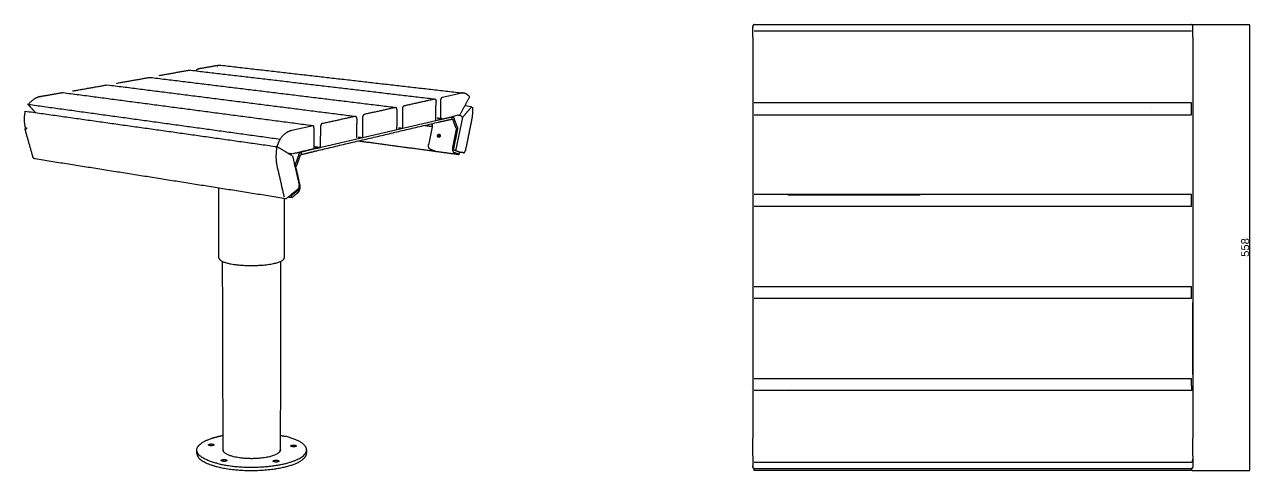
# Model space of a CAD drawing. Header units: millimetres. Extents: x -3602 to 1532, y 0 to 13678.
# Drawn here: x 0 to 1532, y 0 to 558 of the extents above; entities that cross this region are included whole.
import ezdxf

# ---------------------------------------------------------------- set-up
doc = ezdxf.new("R2010")
doc.units = ezdxf.units.MM
doc.header["$MEASUREMENT"] = 0
doc.layers.add('Domyślny', color=7, linetype='Continuous', true_color=0x000000)
doc.layers.add('Utwórz2D linie widoczne', color=7, linetype='Continuous', true_color=0x000000)
doc.styles.add('Arial', font='arial.ttf')
doc.dimstyles.new('Domyślny', dxfattribs={"dimtxt": 10, "dimasz": 1, "dimexe": 0.5, "dimexo": 0.5, "dimgap": 0.25, "dimtad": 1, "dimtoh": 1, "dimdec": 0, "dimzin": 1, "dimdsep": 46, "dimtxsty": 'Arial', "dimcen": 0.5, "dimazin": 0, "dimtfac": 1, "dimtdec": 4, "dimtix": 1, "dimtmove": 1, "dimatfit": 3, "dimfxl": 0, "dimtolj": 1, "dimtzin": 1, "dimarcsym": 0})

# ---------------------------------------------------------------- blocks, each defined once
blk = doc.blocks.new('*D1')
at = {"layer": 'Defpoints', "color": 0}
for p in [(1458.858519878246, 558.2000154145965), (1458.858519878245, 0), (1531.238234795976, -8.844809040082772e-14)]:
    blk.add_point(p, dxfattribs=at)
at = {"layer": 'Domyślny', "color": 0, "lineweight": -2}
for p, q in [((1459.358519878246, 558.2000154145965), (1531.738234795977, 558.2000154145964)), ((1531.238234795977, 557.2000154145964), (1531.238234795976, 0.9999999999999115)), ((1459.358519878245, -6.110005441535673e-16), (1531.738234795976, -8.905909094498129e-14))]:
    blk.add_line(p, q, dxfattribs=at)
at = {"layer": 'Domyślny', "color": 0}
for points in [[(1531.404901462644, 557.2000154145964), (1531.07156812931, 557.2000154145964), (1531.238234795977, 558.2000154145964)], [(1531.07156812931, 0.9999999999999117), (1531.404901462643, 0.9999999999999113), (1531.238234795976, -8.844809040082772e-14)]]:
    blk.add_solid(points, dxfattribs=at)
at = {"layer": 'Domyślny', "color": 0, "insert": (1525.883234795977, 279.1000077072981), "char_height": 10, "attachment_point": 5, "rotation": 89.99999999999993, "style": 'Arial'}
blk.add_mtext('\\A1;558', dxfattribs=at)

msp = doc.modelspace()

# ---------------------------------------------------------------- linework, layer by layer
at = {"layer": 'Domyślny'}
for points in [[(910.3862976560225, 520.2310615892468), (910.3862976560225, 40.27266190453633)], [(1460.386297656022, 520.2310615892522), (1460.386297656022, 40.27266190453088)], [(522.5924071597756, 467.379887736716), (544.6518657269984, 472.239250075881)], [(541.7498487458495, 444.5743508024085), (534.6857183074112, 442.6304624106209)], [(558.902574584676, 455.2834000498069), (550.3155522817779, 456.5480297513089)], [(334.0625913811077, 425.8496441991056), (360.6819838987684, 431.7153837755116)], [(370.8103243255687, 404.6032508684572), (515.7287407427564, 438.4966636793157)], [(547.358621814206, 441.969606807355), (538.7062312340229, 400.1679286422622)], [(361.5120031515181, 404.6246989612533), (361.5120031515181, 402.3750282122714)], [(334.8038850418421, 393.6221501265246), (343.5211665932964, 355.448659690712)], [(328.7010992994974, 341.4656637691437), (326.9916011147454, 340.0617499177694), (326.2471965772379, 340.1800486966541)], [(333.5139218476106, 344.2169086627318), (342.3212857461656, 351.2158625068953)]]:
    msp.add_lwpolyline(points, dxfattribs=at)
at = {"layer": 'Utwórz2D linie widoczne'}
for points, knots in [([(911.9140754338017, 558.2000154145946), (911.8066569870447, 558.2005265508625), (911.5821637759049, 558.1517084900004), (911.278528422371, 557.9511935060108), (911.0110993857224, 557.6389365291585), (910.78594703261, 557.2270050662662), (910.6070841770492, 556.727085591845), (910.4294895208049, 555.9320751439545), (910.3867855934661, 555.2944735129018), (910.3862976560234, 554.8546378925341)], [0, 0, 0, 0, 0.3221070424174347, 0.6755564704739397, 1.07727285246068, 1.547214753369497, 2.078112848743773, 2.666609315546888, 3.986922584153501, 3.986922584153501, 3.986922584153501, 3.986922584153501]), ([(1460.386297656024, 554.8546378925341), (1460.386282193046, 555.079754621313), (1460.370437975825, 555.5199236361476), (1460.294102683638, 556.1522423427524), (1460.165434983312, 556.727042540944), (1459.986689203781, 557.2270263096514), (1459.761477933263, 557.6389241348829), (1459.494079113697, 557.9511976315288), (1459.190425872056, 558.1517038257961), (1458.965942589386, 558.2005285801739), (1458.858519878246, 558.2000154145965)], [0, 0, 0, 0, 0.6753733100554661, 1.320312958190982, 1.908808801247444, 2.439706813148014, 2.909647892515636, 3.311362638693733, 3.664813693681303, 3.98692258368222, 3.98692258368222, 3.98692258368222, 3.98692258368222]), ([(4.953918444524712, 458.2544198129089), (4.941407897530746, 458.2561643719615), (4.919938684179686, 458.2596694830786), (4.893694953699364, 458.2668631270406), (4.879198550906975, 458.2741973382107), (4.873838609710827, 458.2819729225486), (4.874580029930562, 458.2887110624041), (4.880164117196722, 458.2953347361517), (4.894566915671348, 458.3056558719258), (4.94352389695567, 458.3268160232024), (4.991726910166176, 458.3390200702022), (5.028901443002405, 458.3482294963634)], [0, 0, 0, 0, 0.03796967827083472, 0.06499469496821579, 0.08175617194968912, 0.08588068050259515, 0.09234162120067352, 0.1007155349591906, 0.111445832910284, 0.1452136428697794, 0.2601880487323034, 0.2601880487323034, 0.2601880487323034, 0.2601880487323034]), ([(544.8712252478505, 444.1922729624666), (544.903940652085, 444.1881340889053), (544.974732590229, 444.1720322259205), (545.1345897220787, 444.1108829955118), (545.3636427057762, 443.9819856973577), (545.6646463308242, 443.7664393530484), (546.1276371511208, 443.3750520394975), (546.7128121272951, 442.781092027994), (547.1489261391922, 442.251538885383), (547.358621814206, 441.969606807355)], [0, 0, 0, 0, 0.0988343180771531, 0.2173220586796939, 0.5121482431322721, 0.8853952652256059, 1.32703522150251, 2.32957115306272, 3.383452273745581, 3.383452273745581, 3.383452273745581, 3.383452273745581]), ([(1460.386297656022, 18.35118286967122), (1460.386269046004, 17.8234324001735), (1460.368690669067, 16.7789248958515), (1460.286997683071, 15.26606989434345), (1460.152493774256, 13.88001249264275), (1459.971709295958, 12.67918408437198), (1459.780261992367, 11.81616086591599), (1459.601141210497, 11.24225590554921), (1459.466928400297, 10.90391513475199), (1459.326157217906, 10.63306615933931), (1459.179967879077, 10.43385127483412), (1459.026538626333, 10.30578484427744), (1458.911187896766, 10.27215956580705), (1458.858519878245, 10.2726619045327)], [0, 0, 0, 0, 1.583278725517304, 3.133406729689422, 4.544401958325424, 5.7596857596177, 6.775150483750654, 7.193931049848234, 7.562015997125807, 7.866388136552131, 8.107671519130943, 8.300735703739482, 8.458254092084756, 8.458254092084756, 8.458254092084756, 8.458254092084756]), ([(911.9140754338017, 2.303708079188482), (911.8066569870441, 2.303196942920227), (911.5821637759046, 2.352015003782741), (911.2785284223733, 2.55252998777023), (911.0110993857262, 2.864786964623442), (910.7859470326096, 3.276718427516181), (910.6070841770506, 3.776637901936356), (910.4294895208055, 4.571648349828295), (910.3867855934657, 5.20924998088131), (910.3862976560234, 5.649085601249)], [0, 0, 0, 0, 0.3221070424174555, 0.6755564704740082, 1.077272852460781, 1.54721475336947, 2.078112848743777, 2.666609315546891, 3.986922584153483, 3.986922584153483, 3.986922584153483, 3.986922584153483]), ([(1460.386297656024, 5.649085601248999), (1460.386282193046, 5.423968872468127), (1460.370437975822, 4.983799857636573), (1460.294102683638, 4.351481151028366), (1460.165434983312, 3.776680952840354), (1459.98668920378, 3.276697184130207), (1459.761477933263, 2.864799358899238), (1459.494079113698, 2.55252586225308), (1459.190425872056, 2.352019667985908), (1458.965942589387, 2.303194913609844), (1458.858519878246, 2.303708079186663)], [0, 0, 0, 0, 0.6753733100554935, 1.320312958190955, 1.908808801247415, 2.439706813147983, 2.909647892515598, 3.31136263869374, 3.664813693681279, 3.9869225836822, 3.9869225836822, 3.9869225836822, 3.9869225836822])]:
    msp.add_open_spline(points, degree=3, knots=knots, dxfattribs=at)
for points in [[(910.3862976560239, 555.1185121671958), (910.3862976560238, 555.3109788088), (910.3862976560235, 555.503445450404)], [(910.3862976560235, 542.4066769307403), (910.3862976560235, 548.6306574116372), (910.3862976560234, 554.8546378925341)], [(911.9140754338017, 558.2000154145946), (1185.386297656024, 558.2000154145956), (1458.858519878246, 558.2000154145965)], [(1460.386297656024, 555.1185121671957), (1460.386297656024, 555.3109788088), (1460.386297656024, 555.5034454504043)], [(1460.386297656024, 542.4066767188826), (1460.386297656024, 548.6306573057084), (1460.386297656024, 554.8546378925341)], [(910.3862976560221, 542.1525406241083), (910.3862976560223, 531.1918011066775), (910.3862976560225, 520.2310615892468)], [(911.9140754338003, 550.2310615892468), (1185.386297656022, 550.2310615892486), (1458.858519878244, 550.2310615892504)], [(1460.386297656022, 542.1525406241119), (1460.386297656022, 531.1918011066821), (1460.386297656022, 520.2310615892522)], [(217.6798829699838, 502.9704415145828), (229.3705854065571, 505.0260024018404), (241.0612878431304, 507.081563289098)], [(245.4842315319172, 507.2203638238495), (396.8360313126148, 489.8343362582052), (548.1878310933123, 472.4483086925608)], [(115.077518053381, 484.7046136476579), (135.8034333656431, 488.3507592495221), (156.5293486779051, 491.9969048513864)], [(156.9721721471134, 492.0093433337863), (310.766703440617, 473.1989639136975), (464.5612347341205, 454.3885844936087)], [(207.4684494155879, 500.9582161044393), (187.6303800671839, 497.4682621885628), (167.7923107187799, 493.9783082726863)], [(207.8772683029995, 500.9705738925181), (360.3291476043199, 482.9929229779153), (512.7810269056404, 465.0152720633126)], [(59.95536390643728, 475.0074110450159), (81.6300912943345, 478.8204736165034), (103.3048186822317, 482.6335361879908)], [(103.7855743494744, 482.6459349939709), (258.9055865522344, 462.9406944040077), (414.0255987549945, 443.2354538140444)], [(19.53203508404955, 468.1303651189288), (33.30106431329123, 470.5513554822321), (47.07009354253292, 472.9723458455355)], [(48.16878032013428, 472.9957995836684), (204.5446522339499, 452.3398370801798), (360.9205241477656, 431.6838745766912)], [(474.8529223660165, 456.7174951199586), (493.6310273893268, 460.8553609158076), (512.4091324126372, 464.9932267116567)], [(514.1072572237266, 438.0982925813894), (514.258299643136, 449.9715411467906), (514.4093420625453, 461.8447897121918)], [(520.2516694820404, 443.2748408322323), (520.3835763957838, 453.3094149306772), (520.5154833095272, 463.3439890291222)], [(556.3735295222292, 467.793999167879), (550.3155522817779, 456.5480297513089), (544.2575750413265, 445.3020603347388)], [(1458.858519878245, 460.2310615892504), (1185.386297656023, 460.2310615892486), (911.9140754338008, 460.2310615892468)], [(1458.732731395063, 454.7085407587849), (1458.732731395063, 457.4698011740177), (1458.732731395063, 460.2310615892504)], [(1.001974600858497, 449.7331310095433), (158.2318172575307, 427.5404132561264), (315.461659914203, 405.3476955027096)], [(13.7010916572228, 447.9406728091156), (8.815265923282377, 453.3510986036169), (3.929440189341948, 458.7615243981182)], [(4.953918444524712, 458.2544198129089), (162.1746149134619, 436.5007843848068), (319.3953113823991, 414.7471489567047)], [(464.1711121538549, 454.363695465532), (444.4751839885288, 450.0235819465348), (424.7792558232027, 445.6834684275377)], [(465.3929547318557, 451.6277529292702), (465.2728342348644, 439.4785809037205), (465.1527137378731, 427.3294088781708)], [(472.6874622117041, 452.5768015251651), (472.5653530950002, 440.4296294948338), (472.4432439782963, 428.2824574645025)], [(475.7472058428413, 452.7433605451179), (475.746734143016, 452.6985009499356), (475.7462624431907, 452.6536413547533)], [(544.8712252478505, 444.1922729624666), (543.31053699685, 444.3833118824376), (541.7498487458495, 444.5743508024085)], [(547.358621814206, 441.969606807355), (553.130598199441, 448.6265034285809), (558.902574584676, 455.2834000498069)], [(911.9140754338017, 445.2518617468916), (1185.386297656024, 445.2518617468934), (1458.858519878246, 445.2518617468952)], [(1408.732731395065, 454.6736346167957), (1408.732731395065, 454.6910876877912), (1408.732731395065, 454.7085407587867)], [(1458.732731395065, 445.251861746895), (1458.732731395065, 449.9627481818453), (1458.732731395065, 454.6736346167957)], [(365.2765699617814, 400.2362619008022), (441.5539379858354, 418.1842734535362), (517.8313060098893, 436.1322850062703)], [(369.8414409859238, 429.7308580247512), (369.7533911042832, 417.2950409628738), (369.6653412226426, 404.8592239009964)], [(413.5689338999238, 443.2132081116437), (392.8862072087801, 438.655647738328), (372.2034805176364, 434.0980873650122)], [(415.2474413329953, 440.4995112777826), (415.1273208360039, 428.3503392522329), (415.0072003390127, 416.2011672266832)], [(422.5189535224927, 441.4325015186774), (422.4309036408521, 428.9966844568), (422.3428537592115, 416.5608673949226)], [(499.9617050488847, 431.9275803501038), (504.8216345147895, 431.3097064202075), (509.6815639806942, 430.6918324903111)], [(509.6815536000158, 430.6917804869536), (507.4622755962816, 419.5740189324066), (505.2429975925475, 408.4562573778595)], [(509.4963596180652, 432.7507600898177), (509.2414195115006, 433.4009317791381), (508.9864794049359, 434.0511034684585)], [(509.6815639806942, 430.6918324903111), (509.6874246289057, 430.6910873886039), (509.6932852771172, 430.6903422868967)], [(515.7287407427564, 438.4966636793157), (516.8057543549317, 438.7485548320266), (517.8827679671069, 439.0004459847376)], [(521.8168825157304, 440.1487771920484), (518.788299604724, 440.525001017871), (515.7597166937175, 440.9012248436935)], [(517.831306009888, 436.1322850062703), (526.0370210063156, 437.9373338567486), (534.2427360027432, 439.7423827072271)], [(517.8827679671069, 439.0004459847384), (526.0895905663529, 440.7940576715743), (534.2964131655989, 442.58766935841)], [(534.2964131655989, 442.58766935841), (534.2695745841711, 441.1650260328186), (534.2427360027432, 439.7423827072271)], [(539.3151617662704, 428.9758249788447), (537.4334120452993, 433.8688530670531), (535.5516623243282, 438.7618811552614)], [(540.6704563352635, 430.8383709330379), (538.7915612842736, 435.7309794918924), (536.9126662332837, 440.623588050747)], [(558.8271845755604, 438.6764289789768), (554.9730984345072, 419.5847116651572), (551.1190122934539, 400.4929943513376)], [(10.50573923545457, 392.4801640710619), (5.525208898262105, 410.096179903828), (0.5446785610696373, 427.7121957365941)], [(361.7522441455007, 428.9230430123527), (361.6321236485094, 416.773870986803), (361.5120031515181, 404.6246989612533)], [(417.2177109110689, 417.3504630480453), (419.7769029695895, 417.007609041052), (422.33609502811, 416.6647550340587)], [(467.6600065514413, 428.9985711161619), (470.0487109816099, 428.6903659199879), (472.4374154117785, 428.3821607238139)], [(539.4949333902744, 426.9014143190845), (537.2702727286926, 415.6939979540107), (535.0456120671108, 404.4865815889369)], [(541.0523013773654, 426.6889888134414), (538.7959530570262, 415.318589514639), (536.5396047366869, 403.9481902158367)], [(539.472287108964, 426.9043472391668), (539.4836154532976, 426.9029069942658), (539.4949437976312, 426.9014667493648)], [(539.4949442828567, 426.901466683163), (539.5007529328489, 426.9006741805435), (539.5065615828411, 426.899881677924)], [(541.0523013773623, 426.6889888134407), (540.2794314801017, 426.7944352456824), (539.5065615828411, 426.899881677924)], [(316.3926223641439, 405.0189394795147), (325.2723707315766, 399.6314752895898), (334.1521190990093, 394.244011099665)], [(361.2342057854605, 402.3547481046533), (348.0725578420414, 399.2764578362495), (334.9109098986222, 396.1981675678458)], [(345.9410353647907, 398.5115202893408), (345.5865171752189, 398.5618093569544), (345.2319989856472, 398.6120984245679)], [(365.27248713751, 403.308089013175), (355.6067612511492, 400.9098046512586), (345.9410353647885, 398.5115202893421)], [(345.9410353647907, 398.5115202893408), (345.9449391987143, 396.9623831687484), (345.9488430326379, 395.4132460481559)], [(345.9488430326355, 395.4132460481555), (355.612703868856, 397.8247651447311), (365.2765647050765, 400.2362842413067)], [(362.5537909556028, 405.3623194849592), (366.1433366173395, 404.8622703902452), (369.7328822790763, 404.3622212955312)], [(365.2725498689633, 403.3080802452093), (368.041437097266, 403.9556655568332), (370.8103243255687, 404.6032508684572)], [(417.5941783560835, 412.5465587056976), (465.5538162803625, 406.0593586805627), (513.5134542046414, 399.5721586554278)], [(513.5134542046414, 399.5721586554278), (510.3287993179648, 400.6981829267338), (507.1441444312882, 401.8242071980397)], [(513.5134542046414, 399.5721586554278), (528.3752694964537, 397.561893926432), (543.2370847882659, 395.5516291974362)], [(543.7903606249826, 398.3440417867494), (540.6329140276796, 399.4767480778294), (537.4754674303767, 400.6094543689093)], [(326.2471965772379, 340.1800486966541), (169.8369662049287, 365.0363443340005), (13.42673583261953, 389.892639971347)], [(324.7583881989565, 395.7874133006869), (324.6943378665093, 395.7966014478021), (324.6302875340621, 395.8057895949174)], [(333.9982177325024, 396.1603801841705), (332.0326599731984, 396.4414133131177), (330.0671022138944, 396.7224464420648)], [(342.7471773591172, 394.936751109718), (340.3677224298841, 388.4983972414891), (337.9882675006509, 382.0600433732601)], [(344.3532550922184, 393.625357124812), (341.9769704109187, 387.1914368640784), (339.600685729619, 380.7575166033448)], [(543.2370847882659, 395.5516291974362), (540.0783635577136, 396.6796473796913), (536.9196423271612, 397.8076655619465)], [(543.2370847882659, 395.5516291974362), (543.5137227066242, 396.9478354920928), (543.7903606249826, 398.3440417867494)], [(548.7944146584399, 397.6506211911118), (546.2904284666268, 397.9874434279845), (543.7864422748138, 398.3242656648573)], [(315.6998795591098, 380.5458637538897), (320.058520334837, 361.4591185359834), (324.4171611105641, 342.3723733180771)], [(339.3403685423166, 378.3638587436124), (339.3325874696525, 378.365008139132), (339.3248063969884, 378.3661575346516)], [(339.3403685423166, 378.3638587436124), (339.3332877725534, 378.3597189886518), (339.3262070027901, 378.3555792336913)], [(339.3403685423166, 378.3638587436124), (341.8094635329431, 367.2740927953938), (344.2785585235696, 356.1843268471753)], [(243.048917862135, 265.8054982787265), (242.9071695227726, 309.6261237633731), (242.7654211834103, 353.4467492480197)], [(324.6686049993269, 340.4309142497434), (324.6081625372893, 303.1646649337126), (324.5477200752517, 265.8984156176818)], [(341.471815936051, 351.9535286513367), (335.0864576177742, 346.7095962102402), (328.7010992994974, 341.4656637691437)], [(334.1365542584858, 341.4481609973031), (331.8488945213924, 341.8101026152877), (329.561234784299, 342.1720442332722)], [(333.5139218476106, 344.2169086627318), (332.900232309745, 344.3135468474771), (332.2865427718793, 344.4101850322224)], [(334.1365542584858, 341.4481609973031), (333.8252380530482, 342.8325348300175), (333.5139218476106, 344.2169086627318)], [(341.8810255817782, 347.7235269826805), (338.008789920132, 344.5858439899919), (334.1365542584858, 341.4481609973031)], [(1458.858519878246, 345.2518617468952), (1185.386297656024, 345.2518617468934), (911.9140754338022, 345.2518617468916)], [(953.9338716224305, 345.0997275892107), (1036.654842205212, 345.0997275892107), (1119.375812787993, 345.0997275892107)], [(953.9338716224305, 345.0975465721815), (1036.654842205212, 345.0975465721815), (1119.375812787994, 345.0975465721815)], [(1458.732731395065, 330.2518617468916), (1458.732731395065, 337.7518617468933), (1458.732731395065, 345.251861746895)], [(1458.858519878246, 330.2518617468916), (1185.386297656024, 330.2518617468916), (911.9140754338013, 330.2518617468916)], [(248.2903040106016, 25.59536466425816), (247.9405274442612, 143.5703373099274), (247.5907508779208, 261.5453099555966)], [(320.0140017921688, 261.628427601572), (319.8545093253388, 143.6677938276454), (319.6950168585088, 25.70716005371884)], [(911.9140754338013, 230.2518617468916), (1185.386297656024, 230.2518617468916), (1458.858519878246, 230.2518617468916)], [(1458.732731395065, 215.2518617468935), (1458.732731395065, 222.7518617468925), (1458.732731395065, 230.2518617468915)], [(1458.858519878246, 215.2518617468934), (1185.386297656024, 215.2518617468934), (911.9140754338026, 215.2518617468934)], [(1119.404518459998, 215.3094868577621), (1036.683547877216, 215.3094868577621), (953.9625772944345, 215.3094868577621)], [(1119.404518459997, 215.3073058407329), (1036.683547877216, 215.3073058407329), (953.9625772944349, 215.3073058407329)], [(1416.867429361621, 215.3094868577621), (1334.146458778839, 215.3094868577621), (1251.425488196058, 215.3094868577621)], [(1416.867429361621, 215.3073058407329), (1334.14645877884, 215.3073058407329), (1251.425488196058, 215.3073058407329)], [(1460.386297656024, 120.2518617468934), (1460.386297656024, 165.2518617468934), (1460.386297656024, 210.2518617468934)], [(911.9140754338026, 115.2518617468934), (1185.386297656024, 115.2518617468934), (1458.858519878246, 115.2518617468934)], [(1458.732731395065, 105.9600011724299), (1458.732731395065, 110.6059314596616), (1458.732731395065, 115.2518617468933)], [(908.7326309152708, 105.9250950304406), (908.7326309152708, 105.9425481014352), (908.7326309152708, 105.9600011724299)], [(1458.858519878245, 100.2726619045327), (1185.386297656023, 100.2726619045345), (911.9140754338008, 100.2726619045363)], [(958.7326309152689, 105.9600011724299), (958.7326309152689, 105.9425481014343), (958.7326309152689, 105.9250950304388)], [(1458.732630915269, 105.9250950304406), (1458.732630915269, 103.0988784674867), (1458.732630915269, 100.2726619045327)], [(910.3862976560221, 18.35118286967486), (910.3862976560223, 29.3119223871056), (910.3862976560225, 40.27266190453633)], [(1460.386297656022, 18.35118286967122), (1460.386297656022, 29.31192238710105), (1460.386297656022, 40.27266190453088)], [(215.4671765472742, 21.4610883778569), (215.4571583848797, 23.48476806198136), (215.4471402224852, 25.50844774610581)], [(352.5261447457147, 25.73369316736909), (352.5193756813086, 23.70516938999386), (352.5126066169026, 21.67664561261864)], [(910.3862976560233, 18.09704656304291), (910.3862976560233, 11.87306608214595), (910.3862976560234, 5.649085601248999)], [(1460.386297656024, 18.09704677490049), (1460.386297656024, 11.87306618807474), (1460.386297656024, 5.649085601248999)], [(910.3862976560239, 5.385211326587881), (910.3862976560238, 5.192744684983666), (910.3862976560235, 5.000278043379451)], [(911.9140754338003, 10.27266190453633), (1185.386297656022, 10.27266190453452), (1458.858519878244, 10.2726619045327)], [(911.9140754338017, 2.303708079188482), (1185.386297656024, 2.303708079187572), (1458.858519878246, 2.303708079186663)], [(1458.858519878245, 0), (1185.386297656023, 0), (911.9140754338013, 0)], [(1458.858519878246, 2.303708079188482), (1458.858519878246, 1.15198775401831), (1458.858519878246, 0.0002674288481372636)], [(1460.386297656024, 5.385211326588174), (1460.386297656024, 5.192744684984062), (1460.386297656024, 5.000278043379948)]]:
    msp.add_open_spline(points, degree=2, dxfattribs=at)
for points, weights in [([(241.6241011168966, 507.0976017615499), (243.5715050474845, 507.4400818340542), (245.4842315319095, 507.2203638238499)], [4204.451454159431, 4145.709750866041, 4122.942750620947]), ([(241.3398871831608, 505.6295635761637), (241.4840446572418, 505.6515842789092), (241.628888731781, 505.6346584774899)], [1, 0.9910414044525281, 1]), ([(20.10906692616752, 468.1408738948755), (11.64355522927403, 466.6520872008584), (4.953918444524712, 458.2544198129089)], [3833.251746804925, 3624.313385623677, 3811.665823788862]), ([(47.07009354253851, 472.9723458455367), (47.61763238748046, 473.0686062957431), (48.16878032013663, 472.9957995836683)], [1, 0.9883665017710578, 1]), ([(512.4091324126372, 464.9932267116567), (514.4553658063779, 465.4441262651412), (514.4093420625453, 461.8447897121919)], [3807.365584678375, 2694.948404428368, 3812.040618213179]), ([(520.5154833095272, 463.3439890291222), (520.5626586424952, 466.9327650898578), (522.5924071597756, 467.379887736716)], [3823.593274745906, 2703.117366203911, 3826.652238732519]), ([(556.3735295222292, 467.793999167879), (551.2411085330381, 473.6907597871328), (544.6518657269984, 472.239250075881)], [3894.00728721276, 3682.863718642343, 3869.189225100317]), ([(1.674988865095463, 427.0478286423097), (-1.367023911382025, 437.813331477477), (1.001974600858864, 449.7331310095428)], [3812.77601813454, 3610.643119317018, 3807.250220623104]), ([(424.779255823202, 445.6834684275381), (422.5467060341402, 445.1915129614135), (422.5189535224927, 441.4325015186774)], [3648.818635489315, 2577.370019427291, 3645.759671502703]), ([(464.5611919677892, 454.3882348341066), (464.364200787496, 454.4069827505218), (464.1711121538549, 454.363695465532)], [1, 0.987589320652312, 1]), ([(465.3929547318557, 451.6277529292702), (465.4113382602968, 453.4738615760654), (464.5612347341206, 454.3885844936087)], [3723.099646716875, 3082.60282762882, 3192.502890028178]), ([(472.6874622117041, 452.5768015251652), (472.725410400687, 456.2486853555712), (474.8529223660165, 456.7174951199579)], [3734.700642999005, 2640.260783498183, 3737.759606985617]), ([(559.8170218544482, 454.7125211114155), (560.4652714790336, 446.7866955287267), (558.8271845755604, 438.6764289789767)], [3899.587981078084, 3777.355751316325, 3901.759466013726]), ([(361.7522441455008, 428.9230430123527), (361.7706276739416, 430.7691516591478), (360.9205241477655, 431.6838745766912)], [3723.099646716875, 3082.60282762882, 3192.502890028178]), ([(372.2034805176385, 434.0980873650124), (369.8579176802659, 433.5812288095453), (369.8414409859238, 429.7308580247512)], [3559.877663993017, 2514.479255356949, 3556.818700006403]), ([(414.0255995317267, 443.2354537153773), (413.7953306904643, 443.2640743277865), (413.5689338999256, 443.2132081116429)], [1, 0.9851874475432885, 1]), ([(415.2474413329953, 440.4995112777826), (415.2658248614363, 442.3456199245777), (414.4157213352602, 443.2603428421211)], [3723.099646716875, 3082.60282762882, 3192.502890028178]), ([(509.4963596180652, 432.7507600898177), (509.8454323654735, 431.8605226888149), (509.6932718674607, 430.6902368123315)], [3900.479889827629, 3604.42578649407, 3901.397845562575]), ([(513.1927658952937, 437.9137852795437), (513.2070204670209, 437.9120020087292), (513.2211091856021, 437.9101806522069)], [3815.644212953841, 3802.213635712727, 3789.104967034457]), ([(521.8168931086675, 440.148862464658), (520.2134648191814, 440.3684918813131), (520.2516694820404, 443.2748408322323)], [3560.708612868275, 2865.052358085144, 3828.118269480839]), ([(534.2427360027432, 439.7423827072271), (535.1019002410259, 439.93137701441), (535.5516623243282, 438.7618811552614)], [3856.927123352216, 3398.998256422934, 3859.788970769749]), ([(534.2964131655989, 442.5876693584084), (536.0142297246474, 442.9631003877633), (536.9126662332837, 440.6235880507463)], [3856.307716548497, 3399.919502237621, 3862.031411383563]), ([(540.6704563352635, 430.8383709330387), (541.3587083439753, 429.0461752131669), (541.0523013773623, 426.6889888134407)], [3872.073675677273, 3579.034115949954, 3873.909587147169]), ([(2.623302622196188, 428.9142702341464), (1.299947715336105, 428.0013368870582), (2.746524301075193, 427.7875213329713)], [3817.848881319002, 2698.306209817707, 3814.287069223376]), ([(319.3953113823991, 414.7471489567047), (317.0685314928642, 410.1766548803182), (315.491257485977, 405.3420865978503)], [3471.987991563989, 3400.648604424998, 3386.919171459978]), ([(319.3953113823991, 414.7471489567047), (325.9438971291908, 424.0612196568292), (334.0625913811077, 425.8496441991056)], [3476.403594729743, 3306.25570844812, 3497.989517745806]), ([(414.6447601415181, 414.8552165238146), (414.6303819226671, 414.8572203611673), (414.6158213935853, 414.8591822962769)], [3612.458901524676, 3624.957139731368, 3637.762269961237]), ([(465.1092484676824, 426.6578139941717), (465.0950137974696, 426.6597233258873), (465.0806053391284, 426.6615927319217)], [3700.781927935986, 3713.585384472367, 3726.703241457537]), ([(539.3151617662704, 428.9758249788447), (539.6598921343756, 428.0794383046679), (539.5065615828411, 426.899881677924)], [3869.831235063464, 3576.110121658165, 3870.749190798409]), ([(315.4616599142024, 405.3476955027093), (312.9814427211048, 392.2598631654553), (315.6998795591098, 380.5458637538897)], [3471.987991563989, 3292.585442141465, 3477.513789075423]), ([(342.7471773591172, 394.936751109718), (343.8792580829553, 397.9999468937288), (345.9410353647885, 398.511520289343)], [3519.057808701158, 3100.987207529384, 3523.604170009872]), ([(507.1441444312882, 401.8242071980397), (504.1317510783877, 402.8893235608824), (505.2429975925475, 408.4562573778595)], [3903.686819143439, 2755.889138358222, 3898.207731480983]), ([(535.0456120671108, 404.4865815889369), (533.9316613670087, 398.8747102946857), (536.9196423271612, 397.8076655619465)], [3867.559076716818, 2734.217266736104, 3873.038164379273]), ([(537.4754674303767, 400.6094543689093), (535.9832904519044, 401.1447597806779), (536.5396047366869, 403.9481902158367)], [3873.434132188215, 2736.714399802224, 3870.694588356986]), ([(548.5829804063732, 397.7060085197416), (550.4177045883117, 397.0200915530679), (551.1190122934539, 400.4929943513376)], [3896.420242864857, 2757.954029265882, 3900.858968407847]), ([(344.3532550922167, 393.6253571248128), (344.918640687907, 395.1561694335667), (345.9488430326355, 395.4132460481555)], [3522.004388962368, 3103.041934471552, 3524.277569616723]), ([(337.6753770346069, 381.0477172055408), (337.8047537140422, 381.5622466565032), (337.9882675006509, 382.0600433732601)], [1, 0.9985731153619681, 1]), ([(339.3262070027896, 378.3555792336912), (339.1634230037703, 379.5736039462221), (339.6006857296189, 380.7575166033448)], [3516.90640163711, 3248.709730578438, 3516.851417922868]), ([(342.9507769046319, 357.2578795089374), (343.7378858270022, 353.8145232616062), (341.471815936051, 351.9535286513367)], [3525.711048721598, 2494.501778597368, 3524.37955160811]), ([(341.8810255817788, 347.7235269826818), (345.5079817168904, 350.6624593139585), (344.2785585235702, 356.1843268471756)], [3527.677218880093, 2498.283506049306, 3529.869643250464]), ([(343.5211665932964, 355.448659690712), (344.1374652602494, 352.6850078555845), (342.3212857461656, 351.2158625068953)], [3527.155044234518, 2495.219622373131, 3526.05883204933]), ([(243.0489178621305, 265.8054982796983), (243.0632075980421, 261.3875725929767), (258.0476330184077, 258.6122050114166)], [3333.54602061795, 3238.150942645504, 3853.580385744755]), ([(319.7198276200049, 44.05720008228585), (322.984595474373, 43.43626657930946), (326.007094931104, 42.70486588176351)], [3864.608125477081, 3940.155505470977, 4029.696624707793]), ([(215.4671765494438, 21.46108793936917), (215.5174478762073, 11.30635747814984), (240.3626634489858, 4.878057258481419)], [3379.551500074582, 3276.904532418482, 3879.853314769065]), ([(261.3739677593749, 17.27891342056581), (246.6210492596478, 21.02116996498769), (248.28624061864, 26.96589260211284)], [3914.846761514742, 3226.353609920763, 3407.42623982808]), ([(248.2903040106027, 25.5953646643963), (248.2935917547537, 25.0168317810717), (248.4751267775552, 24.46750843199036)], [1, 0.9877407325833638, 1]), ([(319.5120594730805, 24.5788697381115), (319.692636201549, 25.12856724582807), (319.6950168585078, 25.70716005370481)], [1, 0.9877568997885241, 1]), ([(911.9140754338015, 8.101105061608028e-05), (911.9140754338016, -0.01382314964527314), (911.9140754338017, 2.303708079186663)], [0.974398027237819, 0.9755443842271704, 1])]:
    msp.add_rational_spline(points, weights, degree=2, dxfattribs=at)
for points, weights, knots in [([(214.9513648276124, 500.1363720567882), (214.9892412572066, 500.4133113053882), (215.0726679338667, 500.680088292693), (215.2739609548114, 501.3237750769551), (215.7094853333044, 501.8387217462841), (215.8129554673814, 501.9610609389127), (215.9276731234098, 502.0729215937213), (216.4074037528207, 502.540690634586), (217.0305129068715, 502.787032540328), (217.3458831270775, 502.911716654863), (217.6798829699834, 502.9704415145829)], [1, 0.9965091743124402, 1, 0.9801710827407637, 1, 0.9988487754886237, 1, 0.9804335128429472, 1, 0.9948809168957964, 1], [0, 0, 0, 0.5577324204845975, 0.5577324204845975, 1.888648341716305, 1.888648341716305, 2.20885790506438, 2.20885790506438, 3.531347827429431, 3.531347827429431, 4.207275880116407, 4.207275880116407, 4.207275880116407]), ([(517.6004412703031, 417.0123292174429), (515.9656410618203, 417.2256625589063), (516.3475265115561, 419.1419121202655), (516.729358526891, 421.0578935550506), (518.3642608848614, 420.8462509602087)], [3888.891337632876, 2751.05338907682, 3890.84924151355, 2751.438377420714, 3889.435793370167], [0, 0, 0, 4.319689898686024, 4.319689898686024, 8.639379797372047, 8.639379797372047, 8.639379797372047]), ([(518.3642608848614, 420.8462509602087), (520.0005809860485, 420.6344248346163), (519.6186469065384, 418.7167521418849), (519.236659331991, 416.798810853149), (517.6004412703031, 417.0123292174429)], [3889.435793370167, 2749.054471542737, 3887.477889489492, 2748.669483198842, 3888.891337632876], [0, 0, 0, 4.319689898686024, 4.319689898686024, 8.639379797372047, 8.639379797372047, 8.639379797372047]), ([(519.323600376173, 420.2656354604697), (518.1220062506328, 419.9720810367899), (517.8476395773098, 418.5949401445724), (517.6685682432847, 417.6961194032503), (518.1441806839248, 417.0449037727273)], [3506.574742340236, 3000.253694390711, 3893.984753153718, 3259.964596991069, 3330.128842296588], [-7.705239361884397, -7.705239361884397, -7.705239361884397, -4.319689898686024, -4.319689898686024, -1.918763873536599, -1.918763873536599, -1.918763873536599]), ([(13.4267358326199, 389.8926399713458), (12.97346606429145, 389.9646409058206), (12.55218704139265, 390.1467441795726), (12.2763230054028, 390.2660022777005), (12.02379719777779, 390.4289568014334), (11.55510801613698, 390.7313443127643), (11.19915833432359, 391.1607713496553), (10.71304546416569, 391.7472030004077), (10.50573923545552, 392.4801640710488)], [1, 0.9921680570706924, 1, 0.9965980157060652, 1, 0.9883406944496338, 1, 0.9783940738902415, 1], [0, 0, 0, 0.9131015297616173, 0.9131015297616173, 1.512814133814316, 1.512814133814316, 2.619653402944688, 2.619653402944688, 4.120994071657163, 4.120994071657163, 4.120994071657163]), ([(258.0476330184077, 258.6122050114166), (290.2814559796182, 252.6419589214506), (315.8996925708594, 260.1568520473964), (324.5425203313143, 262.6921525039456), (324.5477200752487, 265.8984156175906)], [3853.580385744755, 2700.121873348233, 3862.748769184216, 3395.955208753367, 3339.558607296549], [0, 0, 0, 89.77101007632835, 89.77101007632835, 127.8619179760475, 127.8619179760475, 127.8619179760475]), ([(240.3484226339995, 9.00769811315674), (187.3017541237658, 22.67006395370543), (231.2944977494353, 39.32764595559467), (238.5526290954718, 42.07589278252213), (248.2358926092823, 43.94760492282185)], [3878.883673040151, 2785.045098295548, 4014.055025664095, 3763.804883271227, 3625.926891780829], [-306.3052837250048, -306.3052837250048, -306.3052837250048, -153.1526418625024, -153.1526418625024, -119.0048097669315, -119.0048097669315, -119.0048097669315]), ([(231.1455823476291, 31.23897418268177), (228.4606897351604, 31.9151844425142), (230.693789602361, 32.76688724409665), (232.9225586503359, 33.61693827411218), (235.6056720273881, 32.94334932889518)], [3977.081475316998, 2814.388467689849, 3984.013339554123, 2819.857229782923, 3984.815472838416], [-15.70796326794896, -15.70796326794896, -15.70796326794896, -7.85398163397448, -7.85398163397448, 0, 0, 0]), ([(235.6056720273881, 32.94334932889518), (238.2929159401635, 32.26872342295108), (236.0659331210144, 31.41605187149938), (233.8346162788116, 30.56172090079638), (231.1455823476291, 31.23897418268177)], [3984.815472838416, 2815.522855459327, 3977.883608601291, 2810.054093366251, 3977.081475316998], [-15.70796326794896, -15.70796326794896, -15.70796326794896, -7.85398163397448, -7.85398163397448, 0, 0, 0]), ([(240.3484226339995, 9.00769811315674), (295.0553315173557, -5.082268781292329), (338.3119454418297, 12.62390887586677), (379.9252924188261, 29.65745005341038), (326.007094931104, 42.70486588176351)], [3878.883673040151, 2700.524798985402, 3894.525272083849, 2807.165659800348, 4029.696624707793], [0, 0, 0, 153.1526418625024, 153.1526418625024, 306.3052837250048, 306.3052837250048, 306.3052837250048]), ([(334.1135670560022, 29.89220908677201), (331.3451491612155, 30.570494257702), (333.48165230133, 31.42480817918709), (335.6140056221845, 32.27746273107111), (338.3803305184646, 31.60181093728607)], [3970.991417417066, 2810.082146450988, 3977.923281654192, 2815.550908544063, 3978.725414938484], [-15.70796326794896, -15.70796326794896, -15.70796326794896, -7.853981633974481, -7.853981633974481, 0, 0, 0]), ([(338.3803305184646, 31.60181093728607), (341.1509205744925, 30.92511741379109), (339.0206671843107, 30.06983028281367), (336.8862616571827, 29.21287608757451), (334.1135670560022, 29.89220908677201)], [3978.725414938484, 2811.216534220466, 3971.793550701359, 2805.74777212739, 3970.991417417066], [-15.70796326794896, -15.70796326794896, -15.70796326794896, -7.853981633974481, -7.853981633974481, 0, 0, 0]), ([(240.3626634489858, 4.878057258481419), (295.0559090357946, -9.272941012804676), (338.3017446208104, 8.509949663431726), (352.4881364800613, 14.34346061565607), (352.5126066172284, 21.67664571047208)], [3879.853314769065, 2701.210439227238, 3895.494913812763, 3440.989370154656, 3389.946468770266], [0, 0, 0, 153.1526418625024, 153.1526418625024, 217.1522129270321, 217.1522129270321, 217.1522129270321]), ([(319.6968697026625, 27.07752365328986), (320.9448592580483, 22.6510299090139), (312.2002671325632, 19.13947626526407), (289.6841226607132, 10.09769958446275), (261.3739677593749, 17.27891342056581)], [3379.674172479149, 3386.132027204403, 3923.028521014523, 2746.109383322922, 3914.846761514742], [-118.474414534261, -118.474414534261, -118.474414534261, -80.11061266653972, -80.11061266653972, 0, 0, 0]), ([(247.1733279324711, 11.69253985398747), (244.4161038891912, 12.39917603735989), (246.6829901756946, 13.28916654088646), (248.9453825327584, 14.17739270601265), (251.7006973105996, 13.4735565496016)], [3890.484669322277, 2753.155278941884, 3897.416533559403, 2758.62404103496, 3898.218666843695], [-15.70796326794898, -15.70796326794898, -15.70796326794898, -7.85398163397449, -7.85398163397449, 0, 0, 0]), ([(251.7006973105996, 13.4735565496016), (254.4603480759659, 12.76861277934734), (252.1998724392137, 11.87758745337777), (249.9348996002452, 10.98478943806436), (247.1733279324711, 11.69253985398747)], [3898.218666843695, 2754.289666711362, 3891.286802606568, 2748.820904618287, 3890.484669322277], [-15.70796326794898, -15.70796326794898, -15.70796326794898, -7.85398163397449, -7.85398163397449, 0, 0, 0]), ([(312.2063354821525, 10.82321800503744), (309.395202239167, 11.53122291064734), (311.5997455628008, 12.42293574956523), (313.7999143267049, 13.31287912855097), (316.6089313691078, 12.60768238104507)], [3886.720806546666, 2750.493826049795, 3893.652670783789, 2755.962588142869, 3894.454804068084], [-15.70796326794898, -15.70796326794898, -15.70796326794898, -7.853981633974491, -7.853981633974491, 0, 0, 0]), ([(316.6089313691078, 12.60768238104507), (319.4223731849179, 11.90137480517196), (317.2243280352003, 11.00862413755673), (315.0219056502203, 10.11409562670346), (312.2063354821525, 10.82321800503744)], [3894.454804068084, 2751.628213819273, 3887.522939830957, 2746.159451726196, 3886.720806546666], [-15.70796326794898, -15.70796326794898, -15.70796326794898, -7.853981633974491, -7.853981633974491, 0, 0, 0])]:
    msp.add_rational_spline(points, weights, degree=2, knots=knots, dxfattribs=at)

# ---------------------------------------------------------------- dimensions: what is measured, and where the dimension line sits
at = {"layer": 'Domyślny'}
dim = msp.add_aligned_dim(p1=(1458.858519878246, 558.2000154145965), p2=(1458.858519878245, 0), distance=72.37971491773101, dimstyle='Domyślny', dxfattribs=at)
dim.commit()
dim.dimension.update_dxf_attribs({"geometry": '*D1', "text_midpoint": (1525.883234795977, 279.1000077072981)})

doc.saveas('drawing.dxf')
